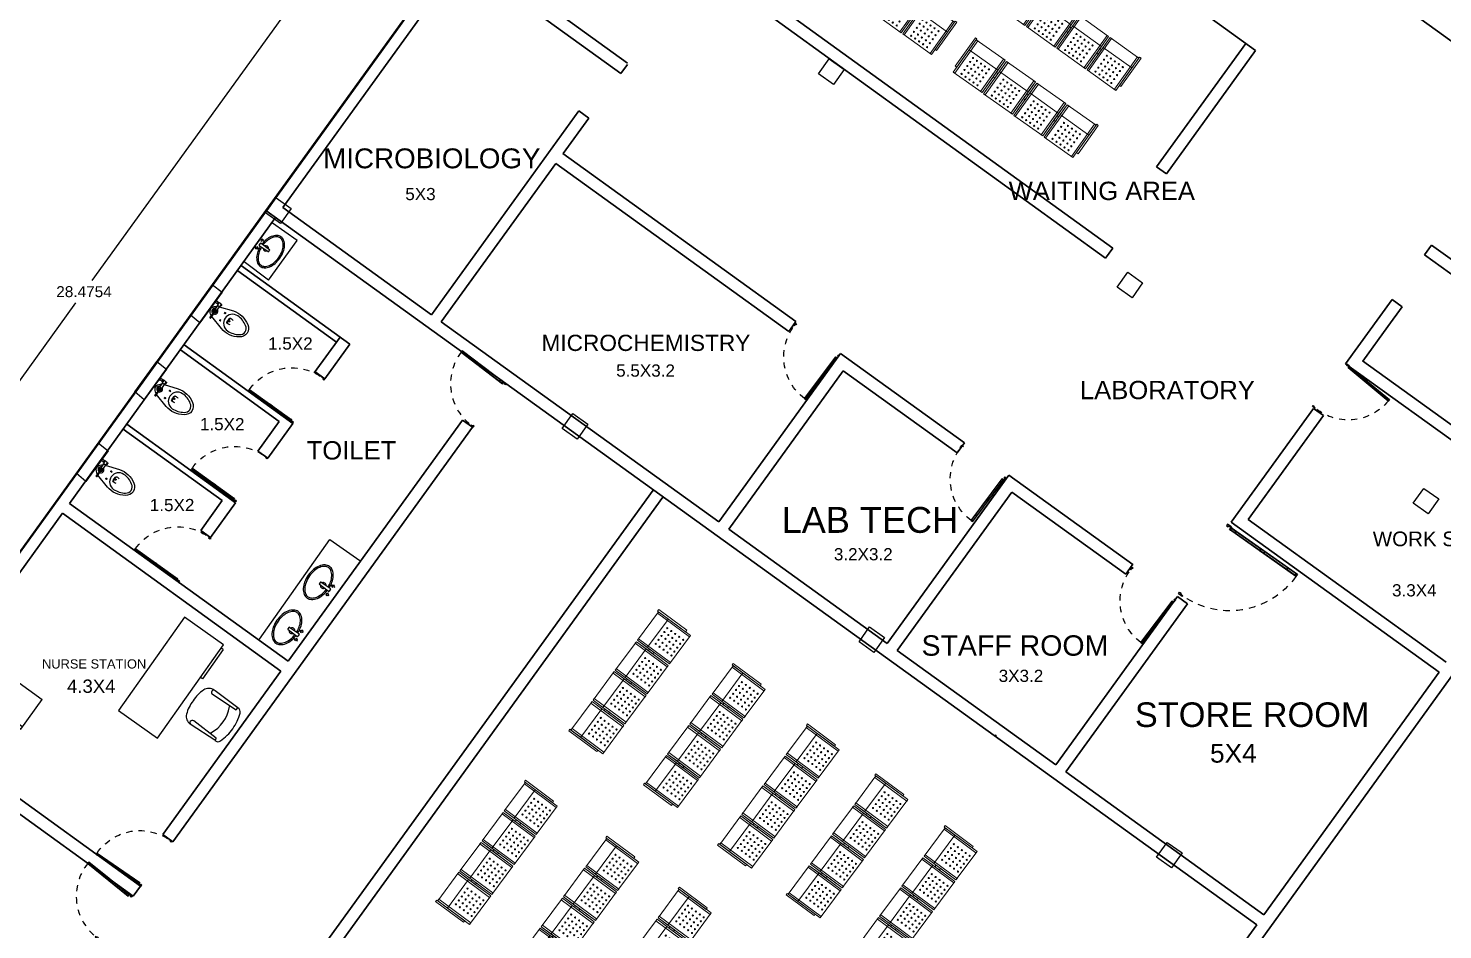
# Model space of a CAD drawing. Header units: metres. Extents: x 141303 to 146299, y 125960 to 127091.
# Drawn here: x 145962.18 to 145985.33, y 126166.83 to 126181.59 of the extents above; entities that cross this region are included whole.
import ezdxf

# ---------------------------------------------------------------- set-up
doc = ezdxf.new("R2010")
doc.units = ezdxf.units.M
doc.header["$MEASUREMENT"] = 0
doc.linetypes.add('C08_MUROS SERVICIOS$0$HIDDE100', pattern=[0.16, 0.1, -0.06])
for name, color, linetype in [('DIMENSION', 50, 'Continuous'), ('door', 12, 'Continuous'), ('FURNITURE', 6, 'Continuous'), ('WINDOW', 244, 'Continuous')]:
    doc.layers.add(name, color=color, linetype=linetype)
for name, color, linetype, lineweight in [('LETTERING', 50, 'Continuous', 30), ('new column', 4, 'Continuous', 25), ('NVMI_WALL', 7, 'Continuous', 30), ('PLINTH', 80, 'Continuous', 30)]:
    doc.layers.add(name, color=color, linetype=linetype, lineweight=lineweight)
doc.layers.get('0').off()
doc.styles.get("Standard").update_dxf_attribs({"font": 'arial.ttf'})
doc.dimstyles.get("Standard").update_dxf_attribs({"dimtxt": 0.18, "dimasz": 0.18, "dimexe": 0.18, "dimexo": 0.0625, "dimgap": 0.09, "dimtad": 0, "dimtih": 1, "dimtoh": 1, "dimdec": 4, "dimzin": 0, "dimdsep": 46, "dimtxsty": 'Standard', "dimcen": 0.09, "dimadec": 0, "dimazin": 0, "dimtfac": 1, "dimtdec": 4, "dimtofl": 0, "dimtmove": 0, "dimatfit": 3, "dimfxl": 1, "dimtolj": 1, "dimtzin": 0, "dimarcsym": 0})

# ---------------------------------------------------------------- blocks, each defined once
blk = doc.blocks.new('C08_MUROS SERVICIOS$0$DOOR 1.20')
at = {"linetype": 'C08_MUROS SERVICIOS$0$HIDDE100'}
blk.add_lwpolyline([(187.586, 86.339, -0.424767), (188.786, 87.579)], format="xyb", dxfattribs=at)
at = {"linetype": 'ByBlock'}
blk.add_lwpolyline([(188.826, 86.379), (188.826, 87.579), (188.786, 87.579), (188.786, 86.379), (188.826, 86.379)], dxfattribs=at)
for points in [[(188.826, 87.559), (188.786, 87.559), (188.786, 87.579), (188.826, 87.579)], [(188.821, 87.41), (188.791, 87.41), (188.791, 87.419), (188.821, 87.419)], [(188.796, 87.419), (188.816, 87.419), (188.816, 87.41), (188.796, 87.41)], [(188.791, 86.999), (188.821, 86.999), (188.821, 86.919), (188.791, 86.919)], [(188.826, 86.379), (188.786, 86.379), (188.786, 86.399), (188.826, 86.399)], [(188.821, 86.469), (188.791, 86.469), (188.791, 86.479), (188.821, 86.479)], [(188.796, 86.479), (188.816, 86.479), (188.816, 86.469), (188.796, 86.469)]]:
    blk.add_lwpolyline(points, close=True)
blk.add_lwpolyline([(188.821, 86.399), (188.821, 87.559), (188.791, 87.559), (188.791, 86.399)], close=True, dxfattribs=at)
for points in [[(187.576, 86.379), (187.576, 86.309), (187.606, 86.309), (187.606, 86.339), (187.586, 86.339), (187.586, 86.379), (187.576, 86.379)], [(188.836, 86.379), (188.836, 86.309), (188.806, 86.309), (188.806, 86.339), (188.826, 86.339), (188.826, 86.379), (188.836, 86.379)]]:
    blk.add_lwpolyline(points)
blk = doc.blocks.new('flux caroni')
for p, q in [((-0.07, -0.223), (-0.07, -0.253)), ((-0.037, -0.076), (-0.037, -0.096)), ((0.036, -0.086), (-0.036, -0.086)), ((0, -0.121), (0, -0.05)), ((0.101, -0.068), (0.024, -0.068)), ((0.101, -0.103), (0.024, -0.103)), ((0.07, -0.223), (0.07, -0.253)), ((0.123, -0.062), (0.123, -0.005)), ((0.131, -0.062), (0.131, -0.052)), ((0.146, -0.052), (0.146, -0.062)), ((0.154, -0.005), (0.154, -0.062)), ((-0.085, -0.238), (-0.055, -0.238)), ((0.055, -0.238), (0.085, -0.238))]:
    blk.add_line(p, q)
for points in [[(0.118, 0), (0.121, -0.005), (0.156, -0.005), (0.159, 0)], [(-0.04, -0.076), (-0.042, -0.079), (-0.042, -0.092), (-0.04, -0.096)], [(-0.028, -0.076), (-0.04, -0.076), (-0.04, -0.096), (-0.028, -0.096)]]:
    blk.add_lwpolyline(points)
for points in [[(0.1, -0.103), (0.171, -0.329, -0.220845), (0.12, -0.641, -0.267949), (0, -0.711, -0.267949), (-0.12, -0.641, -0.220845), (-0.171, -0.329), (-0.097, -0.094, -0.200507)], [(-0.042, -0.079), (-0.123, -0.075, 0.428639), (-0.129, -0.08), (-0.129, -0.085), (-0.129, -0.09, 0.42603), (-0.123, -0.095), (-0.042, -0.092)], [(-0.09, -0.077, -0.184776), (-0.017, -0.013, -0.178359), (0.017, -0.013, -0.164856), (0.085, -0.068)], [(0.106, -0.103), (0.115, -0.103, -0.39071), (0.121, -0.109, 0.39071), (0.122, -0.11), (0.153, -0.11, 0.368077), (0.154, -0.109, 0.077411), (0.154, -0.062)], [(0.106, -0.068), (0.115, -0.068, 0.331964), (0.122, -0.062)], [(0.122, -0.11), (0.122, -0.111, 0.414214), (0.123, -0.112), (0.152, -0.112, 0.414214), (0.153, -0.111), (0.153, -0.11)], [(0.152, -0.112), (0.152, -0.116, -0.414214), (0.151, -0.117), (0.124, -0.117, -0.414214), (0.123, -0.116), (0.123, -0.112)], [(0.148, -0.117), (0.148, -0.12, -0.414214), (0.147, -0.121), (0.137, -0.121), (0.127, -0.121, -0.414214), (0.126, -0.12), (0.126, -0.117)], [(-0.044, -0.411, -0.060428), (-0.049, -0.358, -0.405477), (-0.034, -0.344), (0, -0.344), (0.034, -0.344, -0.405477), (0.049, -0.358, -0.060428), (0.044, -0.411)], [(0.048, -0.381, 0.43678), (0.019, -0.349), (0, -0.349), (-0.019, -0.349, 0.43678), (-0.048, -0.381)], [(0.004, -0.361), (0.004, -0.364, 0.310791), (0.006, -0.366, -0.034503), (0.007, -0.367, -0.106031), (0.009, -0.369, -0.162613), (0.01, -0.371, -0.162613), (0.009, -0.373, -0.106031), (0.007, -0.375, -0.069899), (0.004, -0.376, -0.056135), (0, -0.376, -0.056135), (-0.004, -0.376, -0.069899), (-0.007, -0.375, -0.106031), (-0.009, -0.373, -0.162613), (-0.01, -0.371, -0.162613), (-0.009, -0.369, -0.106031), (-0.007, -0.367, -0.034503), (-0.006, -0.366, 0.310791), (-0.004, -0.364), (-0.004, -0.361)]]:
    blk.add_lwpolyline(points, format="xyb")
for points in [[(0.104, -0.106), (0.104, -0.106, -0.414214), (0.101, -0.103), (0.101, -0.068, -0.414214), (0.104, -0.065), (0.104, -0.065, -0.414214), (0.106, -0.068), (0.106, -0.103, -0.414214)], [(0, -0.673, 0.267949), (0.087, -0.622, 0.149412), (0.146, -0.431, 0.414214), (0, -0.285, 0.414214), (-0.146, -0.431, 0.149412), (-0.087, -0.622, 0.267949)]]:
    blk.add_lwpolyline(points, format="xyb", close=True)
blk.add_lwpolyline([(0.155, -0.062), (0.122, -0.062), (0.121, -0.061), (0.121, -0.053), (0.122, -0.052), (0.155, -0.052), (0.156, -0.053), (0.156, -0.061)], close=True)
for centre, radius in [((0, -0.086), 0.0297), ((0, -0.086), 0.0204), ((-0.07, -0.238), 0.008), ((0.07, -0.238), 0.008)]:
    blk.add_circle(centre, radius)
for start, end in [(21.9459, 172.1193), (187.7161, 338.3331)]:
    blk.add_arc((0, -0.086), 0.0474, start, end)
blk = doc.blocks.new('LAVAMANOS A-03')
at = {"layer": 'FURNITURE'}
for p, q in [((-0.092, -0.109), (-0.116, -0.109)), ((-0.085, -0.102), (-0.085, -0.078)), ((-0.085, -0.14), (-0.085, -0.116)), ((-0.054, -0.109), (-0.078, -0.109)), ((-0.023, -0.306), (-0.03, -0.127)), ((-0.018, -0.115), (0.018, -0.115)), ((0.03, -0.127), (0.023, -0.306)), ((0.052, -0.109), (0.076, -0.109)), ((0.083, -0.102), (0.083, -0.078)), ((0.083, -0.14), (0.083, -0.116)), ((0.09, -0.109), (0.114, -0.109)), ((-0.011, -0.318), (0.011, -0.318))]:
    blk.add_line(p, q, dxfattribs=at)
for centre in [(-0.085, -0.109), (0.083, -0.109)]:
    blk.add_circle(centre, 0.0192, dxfattribs=at)
for centre, radius, start, end in [((-0.095, -0.404), 0.237, 122.2055, 146.6703), ((-0.095, -0.404), 0.213, 122.2055, 146.6703), ((-0.036, -0.498), 0.348, 104.6225, 122.2055), ((-0.036, -0.498), 0.324, 104.6225, 122.2055), ((0.003, -0.647), 0.502, 93.6665, 104.6225), ((0.003, -0.647), 0.478, 93.7445, 104.6225), ((0, -0.246), 0.048, 124.3259, 240.8236), ((-0.018, -0.127), 0.012, 90, 180), ((0.018, -0.127), 0.012, 360, 90), ((0, -0.246), 0.048, 300.0921, 55.6741), ((0.003, -0.647), 0.478, 75.3775, 86.9266), ((0.003, -0.647), 0.502, 75.3775, 86.9724), ((0.042, -0.498), 0.324, 57.7945, 75.3775), ((0.042, -0.498), 0.348, 57.7945, 75.3775), ((0.101, -0.404), 0.213, 33.3297, 57.7945), ((0.101, -0.404), 0.237, 33.3297, 57.7945), ((-0.185, -0.345), 0.129, 146.6703, 180), ((-0.185, -0.345), 0.129, 180, 213.3297), ((-0.095, -0.286), 0.237, 213.3297, 237.7945), ((-0.185, -0.345), 0.105, 146.6703, 180), ((-0.185, -0.345), 0.105, 180, 213.3297), ((-0.095, -0.286), 0.213, 213.3297, 237.7945), ((-0.011, -0.306), 0.012, 180, 270), ((0.011, -0.306), 0.012, 270, 0), ((0.101, -0.286), 0.213, 302.2055, 326.6703), ((0.101, -0.286), 0.237, 302.2055, 326.6703), ((0.191, -0.345), 0.105, 360, 33.3297), ((0.191, -0.345), 0.105, 326.6703, 0), ((0.191, -0.345), 0.129, 0, 33.3297), ((0.191, -0.345), 0.129, 326.6703, 360), ((-0.036, -0.192), 0.348, 237.7945, 255.3775), ((-0.036, -0.192), 0.324, 237.7945, 255.3775), ((0.003, -0.043), 0.502, 255.3775, 270), ((0.003, -0.043), 0.478, 255.3775, 270), ((0.003, -0.043), 0.478, 270, 284.6225), ((0.003, -0.043), 0.502, 270, 284.6225), ((0.042, -0.192), 0.324, 284.6225, 302.2055), ((0.042, -0.192), 0.348, 284.6225, 302.2055)]:
    blk.add_arc(centre, radius, start, end, dxfattribs=at)
blk = doc.blocks.new('C05 _MOB-EQUIP URGENCIAS Y TOCOCIRUGÍA$0$006_URGENCIAS & TOCOCIRUGÍA$0$sala espera urgencias')
at = {"lineweight": 0}
for p, q in [((261.572, -7.31), (260.992, -7.31)), ((262.182, -7.31), (261.602, -7.31)), ((262.792, -7.31), (262.212, -7.31)), ((263.402, -7.31), (262.822, -7.31))]:
    blk.add_line(p, q, dxfattribs=at)
for points in [[(260.992, -6.86), (261.572, -6.86), (261.572, -7.31), (260.992, -7.31)], [(261.022, -6.86), (260.992, -6.86), (260.992, -7.51), (261.022, -7.51)], [(261.542, -6.86), (261.572, -6.86), (261.572, -7.51), (261.542, -7.51)], [(261.602, -6.86), (262.182, -6.86), (262.182, -7.31), (261.602, -7.31)], [(261.632, -6.86), (261.602, -6.86), (261.602, -7.51), (261.632, -7.51)], [(262.152, -6.86), (262.182, -6.86), (262.182, -7.51), (262.152, -7.51)], [(262.212, -6.86), (262.792, -6.86), (262.792, -7.31), (262.212, -7.31)], [(262.242, -6.86), (262.212, -6.86), (262.212, -7.51), (262.242, -7.51)], [(262.762, -6.86), (262.792, -6.86), (262.792, -7.51), (262.762, -7.51)], [(262.822, -6.86), (263.402, -6.86), (263.402, -7.31), (262.822, -7.31)], [(262.852, -6.86), (262.822, -6.86), (262.822, -7.51), (262.852, -7.51)], [(263.372, -6.86), (263.402, -6.86), (263.402, -7.51), (263.372, -7.51)], [(260.992, -6.96), (260.962, -6.96), (260.962, -7.53), (260.992, -7.53)], [(261.572, -7.175), (261.602, -7.175), (261.602, -7.265), (261.572, -7.265)], [(262.182, -7.175), (262.212, -7.175), (262.212, -7.265), (262.182, -7.265)], [(262.792, -7.175), (262.822, -7.175), (262.822, -7.265), (262.792, -7.265)], [(263.402, -6.96), (263.432, -6.96), (263.432, -7.53), (263.402, -7.53)], [(260.992, -7.31), (261.572, -7.31), (261.572, -7.51), (260.992, -7.51)], [(261.602, -7.31), (262.182, -7.31), (262.182, -7.51), (261.602, -7.51)], [(262.212, -7.31), (262.792, -7.31), (262.792, -7.51), (262.212, -7.51)], [(262.822, -7.31), (263.402, -7.31), (263.402, -7.51), (262.822, -7.51)]]:
    blk.add_lwpolyline(points, close=True, dxfattribs=at)
for centre in [(261.122, -6.915), (261.202, -6.915), (261.282, -6.915), (261.362, -6.915), (261.442, -6.915), (261.732, -6.915), (261.812, -6.915), (261.892, -6.915), (261.972, -6.915), (262.052, -6.915), (262.342, -6.915), (262.422, -6.915), (262.502, -6.915), (262.582, -6.915), (262.662, -6.915), (262.952, -6.915), (263.032, -6.915), (263.112, -6.915), (263.192, -6.915), (263.272, -6.915), (261.122, -6.995), (261.122, -7.075), (261.122, -7.156), (261.202, -6.995), (261.202, -7.075), (261.202, -7.156), (261.282, -6.995), (261.282, -7.075), (261.282, -7.156), (261.362, -6.995), (261.362, -7.075), (261.362, -7.156), (261.442, -6.995), (261.442, -7.075), (261.442, -7.156), (261.732, -6.995), (261.732, -7.075), (261.732, -7.156), (261.812, -6.995), (261.812, -7.075), (261.812, -7.156), (261.892, -6.995), (261.892, -7.075), (261.892, -7.156), (261.972, -6.995), (261.972, -7.075), (261.972, -7.156), (262.052, -6.995), (262.052, -7.075), (262.052, -7.156), (262.342, -6.995), (262.342, -7.075), (262.342, -7.156), (262.422, -6.995), (262.422, -7.075), (262.422, -7.156), (262.502, -6.995), (262.502, -7.075), (262.502, -7.156), (262.582, -6.995), (262.582, -7.075), (262.582, -7.156), (262.662, -6.995), (262.662, -7.075), (262.662, -7.156), (262.952, -6.995), (262.952, -7.075), (262.952, -7.156), (263.032, -6.995), (263.032, -7.075), (263.032, -7.156), (263.112, -6.995), (263.112, -7.075), (263.112, -7.156), (263.192, -6.995), (263.192, -7.075), (263.192, -7.156), (263.272, -6.995), (263.272, -7.075), (263.272, -7.156), (261.122, -7.236), (261.202, -7.236), (261.282, -7.236), (261.362, -7.236), (261.442, -7.236), (261.732, -7.236), (261.812, -7.236), (261.892, -7.236), (261.972, -7.236), (262.052, -7.236), (262.342, -7.236), (262.422, -7.236), (262.502, -7.236), (262.582, -7.236), (262.662, -7.236), (262.952, -7.236), (263.032, -7.236), (263.112, -7.236), (263.192, -7.236), (263.272, -7.236)]:
    blk.add_circle(centre, 0.01, dxfattribs=at)
blk = doc.blocks.new('*D324')
at = {"layer": 'Defpoints', "color": 0, "transparency": 16777216}
for p in [(145972.754, 126187.857), (145954.759, 126165.727), (145956.093, 126164.765)]:
    blk.add_point(p, dxfattribs=at)
at = {"layer": 'DIMENSION', "color": 0, "lineweight": -2, "transparency": 16777216}
for p, q in [((145972.704, 126187.893), (145971.274, 126188.925)), ((145971.315, 126188.673), (145963.221, 126177.455)), ((145954.864, 126165.873), (145962.958, 126177.091)), ((145956.042, 126164.801), (145954.613, 126165.833))]:
    blk.add_line(p, q, dxfattribs=at)
at = {"layer": 'DIMENSION', "color": 0, "transparency": 16777216}
for points in [[(145971.291, 126188.691), (145971.339, 126188.656), (145971.42, 126188.819)], [(145954.84, 126165.891), (145954.888, 126165.856), (145954.759, 126165.727)]]:
    blk.add_solid(points, dxfattribs=at)
at = {"layer": 'DIMENSION', "color": 0, "transparency": 16777216, "insert": (145963.09, 126177.273), "char_height": 0.18, "attachment_point": 5}
blk.add_mtext('\\A1;28.4754', dxfattribs=at)
blk = doc.blocks.new('C03_MOB-EQUIP HOSP MI-CG$0$DESK 1.50 X 1.50')
for points in [[(252.496, -575.355), (253.996, -575.355)], [(252.496, -575.355), (252.496, -575.955)], [(253.996, -575.355), (253.996, -576.855)], [(252.496, -575.905), (253.446, -575.905)], [(252.496, -575.955), (253.396, -575.955)], [(253.396, -575.955), (253.446, -575.905)], [(253.396, -575.955), (253.396, -576.855)], [(253.446, -575.905), (253.446, -576.855)], [(253.396, -576.855), (253.996, -576.855)]]:
    blk.add_lwpolyline(points)
blk = doc.blocks.new('MB11')
for p, q in [((0, 0.575), (-1.381, 0.575)), ((-1.381, 0.575), (-1.381, 0)), ((0, 0), (0, 0.575)), ((-1.381, 0), (0, 0)), ((-0.483, -0.029), (-0.483, 0)), ((-0.05, -0.029), (-0.05, 0)), ((-0.05, -0.029), (-0.483, -0.029)), ((-1.002, -0.581), (-1.014, -0.238)), ((-0.971, -0.581), (-0.959, -0.238)), ((-0.555, -0.581), (-0.567, -0.238)), ((-0.524, -0.581), (-0.512, -0.238)), ((-0.972, -0.58), (-1.002, -0.581)), ((-0.554, -0.58), (-0.524, -0.581))]:
    blk.add_line(p, q)
for centre, radius, start, end in [((-0.901, -0.226), 0.113, 111.4244, 179.6474), ((-0.789, -0.511), 0.42, 86.4054, 111.4244), ((-0.737, -0.511), 0.42, 68.5756, 93.5946), ((-0.625, -0.226), 0.113, 0.3526, 68.5756), ((-0.984, -0.237), 0.03, 94.5088, 182.0359), ((-0.989, -0.237), 0.03, 357.9641, 85.4912), ((-0.537, -0.237), 0.03, 94.5088, 182.0359), ((-0.542, -0.237), 0.03, 357.9641, 85.4912), ((-0.762, -0.102), 0.433, 243.5378, 296.4622), ((-0.95, -0.591), 0.0532, 169.2058, 250.2967), ((-0.76, -0.062), 0.615, 250.2967, 269.7477), ((-0.766, -0.062), 0.615, 270.2523, 289.7033), ((-0.576, -0.591), 0.0532, 289.7033, 10.7942)]:
    blk.add_arc(centre, radius, start, end)

msp = doc.modelspace()

# ---------------------------------------------------------------- linework, layer by layer
at = {"layer": 'FURNITURE'}
for p, q in [((145966.58023, 126178.11381), (145966.17425, 126178.39673)), ((145966.11269, 126177.46466), (145966.58023, 126178.11381)), ((145966.11269, 126177.46466), (145965.71332, 126177.76266))]:
    msp.add_line(p, q, dxfattribs=at)
at = {"layer": 'FURNITURE', "extrusion": (-9.91637e-24, -2.2873e-23, -1)}
for p, q in [((145965.96307, 126171.5856), (145967.11631, 126173.21963)), ((145967.11631, 126173.21963), (145967.60652, 126172.87366))]:
    msp.add_line(p, q, dxfattribs=at)
at = {"layer": 'new column'}
for p, q in [((145975.11751, 126180.84137), (145975.29145, 126181.0858)), ((145975.29145, 126181.0858), (145975.53588, 126180.91186)), ((145975.36194, 126180.66744), (145975.11751, 126180.84137)), ((145975.53588, 126180.91186), (145975.36194, 126180.66744)), ((145966.06175, 126178.56547), (145966.23569, 126178.8099)), ((145966.23569, 126178.8099), (145966.48012, 126178.63596)), ((145966.30618, 126178.39153), (145966.06175, 126178.56547)), ((145966.48012, 126178.63596), (145966.30618, 126178.39153)), ((145980.0038, 126177.34721), (145980.17774, 126177.59164)), ((145980.17774, 126177.59164), (145980.42217, 126177.4177)), ((145980.24823, 126177.17327), (145980.0038, 126177.34721)), ((145980.42217, 126177.4177), (145980.24823, 126177.17327)), ((145970.91979, 126175.03433), (145971.09373, 126175.27876)), ((145971.09373, 126175.27876), (145971.33816, 126175.10482)), ((145971.16422, 126174.86039), (145970.91979, 126175.03433)), ((145971.33816, 126175.10482), (145971.16422, 126174.86039)), ((145984.85169, 126173.81029), (145985.02563, 126174.05471)), ((145985.02563, 126174.05471), (145985.27006, 126173.88077)), ((145985.27006, 126173.88077), (145985.09612, 126173.63635)), ((145985.09612, 126173.63635), (145984.85169, 126173.81029)), ((145975.77811, 126171.54309), (145975.95205, 126171.78751)), ((145975.95205, 126171.78751), (145976.19647, 126171.61357)), ((145976.02253, 126171.36915), (145975.77811, 126171.54309)), ((145976.19647, 126171.61357), (145976.02253, 126171.36915)), ((145980.65123, 126168.01512), (145980.82517, 126168.25955)), ((145980.82517, 126168.25955), (145981.0696, 126168.08561)), ((145981.0696, 126168.08561), (145980.89566, 126167.84118)), ((145980.89566, 126167.84118), (145980.65123, 126168.01512))]:
    msp.add_line(p, q, dxfattribs=at)
at = {"layer": 'NVMI_WALL'}
for p, q in [((145966.0648, 126178.60461), (145972.75433, 126187.85674)), ((145975.62677, 126186.0267), (145982.2718, 126181.22217)), ((145971.98559, 126181.01655), (145969.4047, 126182.8826)), ((145983.28157, 126182.96009), (145986.36097, 126180.7336)), ((145966.34423, 126178.64974), (145969.28751, 126182.72053)), ((145971.8807, 126180.84559), (145969.28751, 126182.72053)), ((145979.93194, 126177.98595), (145974.08814, 126182.21116)), ((145979.81475, 126177.82387), (145973.9712, 126182.04891)), ((145980.64874, 126179.31869), (145982.10973, 126181.33935)), ((145980.81081, 126179.2015), (145982.2718, 126181.22217)), ((145971.8807, 126180.84559), (145971.98666, 126180.99214)), ((145968.77794, 126176.89558), (145971.1913, 126180.23344)), ((145970.93231, 126179.5339), (145971.35337, 126180.11626)), ((145971.35337, 126180.11626), (145971.1913, 126180.23344)), ((145970.93207, 126179.53408), (145974.74513, 126176.78572)), ((145968.94019, 126176.77864), (145970.81513, 126179.37183)), ((145970.81513, 126179.37183), (145974.62794, 126176.62364)), ((145980.81081, 126179.2015), (145980.64874, 126179.31869)), ((145956.08854, 126164.76362), (145966.0648, 126178.60461)), ((145962.85442, 126173.80851), (145966.22705, 126178.48767)), ((145966.0648, 126178.60461), (145982.28953, 126166.91021)), ((145966.34423, 126178.64974), (145968.77794, 126176.89558)), ((145985.03449, 126177.87493), (145985.15167, 126178.03701)), ((145985.15167, 126178.03701), (145988.72111, 126175.46424)), ((145979.81475, 126177.82387), (145979.93194, 126177.98595)), ((145985.03449, 126177.87493), (145988.4334, 126175.42508)), ((145967.22335, 126176.44948), (145965.60824, 126177.61725)), ((145967.44389, 126176.41342), (145965.66683, 126177.69829)), ((145983.74547, 126176.09212), (145984.50716, 126177.1456)), ((145984.50716, 126177.1456), (145984.66941, 126177.02866)), ((145984.43504, 126176.70451), (145984.66941, 126177.02866)), ((145968.94019, 126176.77864), (145973.48311, 126173.50421)), ((145974.62794, 126176.62364), (145974.7459, 126176.7868)), ((145984.0249, 126176.13725), (145984.43504, 126176.70451)), ((145966.50834, 126175.11545), (145964.72936, 126176.40169)), ((145966.85945, 126175.94461), (145967.28182, 126176.53061)), ((145967.03459, 126175.84556), (145967.44389, 126176.41342)), ((145966.28779, 126175.15151), (145964.67077, 126176.32066)), ((145973.48311, 126173.50421), (145975.47524, 126176.25947)), ((145975.47524, 126176.25947), (145977.50333, 126174.79767)), ((145967.03567, 126175.84478), (145966.87251, 126175.96274)), ((145969.6202, 126176.01238), (145969.63679, 126176.03539)), ((145973.64536, 126173.38726), (145975.5203, 126175.98045)), ((145975.5203, 126175.98045), (145977.38615, 126174.6356)), ((145983.74547, 126176.09212), (145987.14702, 126173.64036)), ((145984.02106, 126176.14002), (145987.26396, 126173.80261)), ((145976.955, 126159.19081), (145988.72111, 126175.46424)), ((145981.87052, 126173.49893), (145983.21814, 126175.36278)), ((145982.14996, 126173.54406), (145983.38039, 126175.24584)), ((145983.21814, 126175.36278), (145983.38039, 126175.24584)), ((145965.35224, 126173.85353), (145963.7333, 126175.02407)), ((145965.57279, 126173.81747), (145963.79189, 126175.1051)), ((145964.54195, 126168.26937), (145969.44888, 126175.05603)), ((145965.93696, 126174.66476), (145966.28779, 126175.15151)), ((145966.09904, 126174.54758), (145966.50834, 126175.11545)), ((145966.43059, 126171.22285), (145969.28772, 126175.1722)), ((145969.28772, 126175.1722), (145969.44996, 126175.05525)), ((145977.38615, 126174.6356), (145977.50411, 126174.79875)), ((145966.10012, 126174.5468), (145965.93696, 126174.66476)), ((145976.24132, 126171.51616), (145978.23344, 126174.27142)), ((145978.23344, 126174.27142), (145980.26153, 126172.80962)), ((145965.00141, 126173.36678), (145965.35224, 126173.85353)), ((145966.92387, 126166.44357), (145972.40602, 126174.02581)), ((145967.20313, 126166.48846), (145972.5681, 126173.90863)), ((145976.40357, 126171.39922), (145978.27851, 126173.9924)), ((145978.27851, 126173.9924), (145980.14435, 126172.64755)), ((145960.28165, 126170.23907), (145962.73748, 126173.64626)), ((145966.31341, 126171.06077), (145962.73748, 126173.64626)), ((145966.43059, 126171.22285), (145962.85442, 126173.80851)), ((145965.16349, 126173.2496), (145965.57279, 126173.81747)), ((145973.64536, 126173.38726), (145976.24132, 126171.51616)), ((145981.87052, 126173.49893), (145985.27592, 126171.0444)), ((145982.14996, 126173.54406), (145985.39286, 126171.20665)), ((145965.16349, 126173.2496), (145965.00141, 126173.36678)), ((145980.14435, 126172.64755), (145980.26231, 126172.8107)), ((145978.99952, 126169.52811), (145980.99165, 126172.28337)), ((145980.99165, 126172.28337), (145981.15389, 126172.16643)), ((145979.16177, 126169.41117), (145981.15389, 126172.16643)), ((145976.40357, 126171.39922), (145978.99952, 126169.52811)), ((145964.37988, 126168.38655), (145966.31341, 126171.06077)), ((145982.40696, 126167.07212), (145985.27592, 126171.0444)), ((145964.01463, 126167.54003), (145960.28165, 126170.23907)), ((145963.89744, 126167.37796), (145960.16471, 126170.07682)), ((145978.00745, 126169.99664), (145978.02405, 126170.01959)), ((145979.16177, 126169.41117), (145982.40696, 126167.07212)), ((145964.54195, 126168.26937), (145964.37988, 126168.38655)), ((145980.9279, 126167.89164), (145980.94138, 126167.91029)), ((145981.07268, 126167.78729), (145981.07398, 126167.78909)), ((145963.89744, 126167.37796), (145964.01463, 126167.54003)), ((145976.79293, 126159.30799), (145982.28953, 126166.91021))]:
    msp.add_line(p, q, dxfattribs=at)
at = {"layer": 'PLINTH'}
msp.add_line((145972.75433, 126187.85674), (145956.05617, 126164.71408), dxfattribs=at)
at = {"layer": 'WINDOW'}
for p, q in [((145964.83139, 126176.89206), (145965.19141, 126177.38764)), ((145965.19141, 126177.38764), (145965.35023, 126177.26714)), ((145965.35023, 126177.26714), (145964.9848, 126176.76463)), ((145964.98485, 126176.76465), (145964.83139, 126176.89206)), ((145963.92267, 126175.63308), (145964.28268, 126176.12866)), ((145964.44151, 126176.00816), (145964.07608, 126175.50565)), ((145964.28268, 126176.12866), (145964.44151, 126176.00816)), ((145964.07613, 126175.50567), (145963.92267, 126175.63308)), ((145962.96569, 126174.29605), (145963.3257, 126174.79163)), ((145963.3257, 126174.79163), (145963.48453, 126174.67113)), ((145963.48453, 126174.67113), (145963.1191, 126174.16862)), ((145963.11915, 126174.16864), (145962.96569, 126174.29605))]:
    msp.add_line(p, q, dxfattribs=at)

# ---------------------------------------------------------------- block references
at = {"layer": 'door'}
for p, xscale, yscale, zscale, rotation in [((145904.99547, 126305.43516), -0.708845888754623, 0.7088458887546228, 0.7088458887546228, 143.1670398198667), ((146094.35766, 126248.02509), -0.7088458887546228, 0.7088458887546228, 0.7088458887546228, 54.25720381710381), ((145937.73837, 126032.17212), 0.7088458887546228, 0.7088458887546228, 0.7088458887546228, 52.77315303775414), ((145851.37739, 126111.80262), -0.7088458887546228, 0.7088458887546228, 0.7088458887546228, 230.4614996150227), ((146093.42209, 126246.73729), -0.7088458887546228, 0.7088458887546228, 0.7088458887546228, 54.25720381710381), ((145907.72167, 126303.4395), -0.708845888754623, 0.7088458887546228, 0.7088458887546228, 143.1670398198667), ((146092.49213, 126245.42115), -0.7088458887546228, 0.7088458887546228, 0.7088458887546228, 54.25720381710381), ((145783.13437, 126057.79022), -1.107291539868543, 1.107291539868543, 1.107291539868543, 234.7730875083934), ((145910.50276, 126301.44051), -0.708845888754623, 0.7088458887546228, 0.7088458887546228, 143.1670398198667), ((146090.37423, 126243.01574), -0.7088458887546228, 0.7088458887546228, 0.7088458887546228, 55.41446955796215), ((145927.14298, 126024.85956), 0.7088458887546228, 0.7088458887546228, 0.7088458887546228, 50.98393740024878)]:
    msp.add_blockref('C08_MUROS SERVICIOS$0$DOOR 1.20', p, dxfattribs=dict(at, xscale=xscale, yscale=yscale, zscale=zscale, rotation=rotation))
at = {"layer": 'FURNITURE', "linetype": 'ByBlock', "lineweight": 0}
for name, p, rotation in [('C05 _MOB-EQUIP URGENCIAS Y TOCOCIRUGÍA$0$006_URGENCIAS & TOCOCIRUGÍA$0$sala espera urgencias', (146185.39474, 126023.9275), 144.476254505971), ('C05 _MOB-EQUIP URGENCIAS Y TOCOCIRUGÍA$0$006_URGENCIAS & TOCOCIRUGÍA$0$sala espera urgencias', (146188.41256, 126023.33951), 144.476254505971), ('C05 _MOB-EQUIP URGENCIAS Y TOCOCIRUGÍA$0$006_URGENCIAS & TOCOCIRUGÍA$0$sala espera urgencias', (146187.7104, 126022.23886), 144.476254505971), ('C05 _MOB-EQUIP URGENCIAS Y TOCOCIRUGÍA$0$006_URGENCIAS & TOCOCIRUGÍA$0$sala espera urgencias', (146134.01667, 126377.17966, 621.87005), 233.4334776708387), ('C03_MOB-EQUIP HOSP MI-CG$0$DESK 1.50 X 1.50', (145345.94335, 126301.92686), 54.20925460324817), ('C05 _MOB-EQUIP URGENCIAS Y TOCOCIRUGÍA$0$006_URGENCIAS & TOCOCIRUGÍA$0$sala espera urgencias', (146135.23696, 126376.2967, 621.87005), 233.4334776708387), ('C05 _MOB-EQUIP URGENCIAS Y TOCOCIRUGÍA$0$006_URGENCIAS & TOCOCIRUGÍA$0$sala espera urgencias', (146136.45248, 126375.30755, 310.93503), 233.4334776708387), ('C05 _MOB-EQUIP URGENCIAS Y TOCOCIRUGÍA$0$006_URGENCIAS & TOCOCIRUGÍA$0$sala espera urgencias', (146131.83632, 126374.38488, 310.93503), 233.4334776708387), ('C05 _MOB-EQUIP URGENCIAS Y TOCOCIRUGÍA$0$006_URGENCIAS & TOCOCIRUGÍA$0$sala espera urgencias', (146137.57377, 126374.49245, 310.93503), 233.4334776708387), ('C05 _MOB-EQUIP URGENCIAS Y TOCOCIRUGÍA$0$006_URGENCIAS & TOCOCIRUGÍA$0$sala espera urgencias', (146138.70795, 126373.64247, 310.93503), 233.4334776708387), ('C05 _MOB-EQUIP URGENCIAS Y TOCOCIRUGÍA$0$006_URGENCIAS & TOCOCIRUGÍA$0$sala espera urgencias', (146133.16847, 126373.4698, 310.93503), 233.4334776708387), ('C05 _MOB-EQUIP URGENCIAS Y TOCOCIRUGÍA$0$006_URGENCIAS & TOCOCIRUGÍA$0$sala espera urgencias', (146134.3542, 126372.63616, 310.93503), 233.4334776708387)]:
    msp.add_blockref(name, p, dxfattribs=dict(at, rotation=rotation))
at = {"layer": 'FURNITURE', "lineweight": 0, "extrusion": (-2.1378e-23, -1.28263e-23, -1), "xscale": -0.9327357440957136, "yscale": 0.9327357440957132, "zscale": 0.932735744095713, "rotation": 304.979692910309}
msp.add_blockref('LAVAMANOS A-03', (-145965.87977, 126178.11252), dxfattribs=at)
at = {"layer": 'FURNITURE', "extrusion": (-9.52109e-24, -2.30407e-23, -1), "xscale": -1.021510850963692, "yscale": 1.021510850963692, "zscale": 1.021510850963692, "rotation": 304.2264157423985}
for p in [(-145965.15944, 126177.00239), (-145964.2556, 126175.72876), (-145963.29466, 126174.40809)]:
    msp.add_blockref('flux caroni', p, dxfattribs=at)
at = {"layer": 'FURNITURE', "lineweight": 0, "extrusion": (-9.91556e-24, -2.28732e-23, -1), "xscale": -1, "rotation": 125.2132272120426}
for p in [(-145967.20915, 126172.32179), (-145966.69546, 126171.58278)]:
    msp.add_blockref('LAVAMANOS A-03', p, dxfattribs=at)
at = {"layer": 'FURNITURE', "xscale": 1.35676490791757, "yscale": 1.35676490791757, "zscale": 1.35676490791757, "rotation": 54.68727106667426}
msp.add_blockref('MB11', (145965.37449, 126171.49464), dxfattribs=at)

# ---------------------------------------------------------------- texts
at = {"layer": 'LETTERING', "attachment_point": 1}
for s, width, gutter_width, insert, char_height in [('MICROBIOLOGY', 6.7532386, 1.62508, (145967.00652, 126179.61904), 0.3250159), ('5X3', 1.1361441, 1, (145968.34998, 126178.9725), 0.2), ('WAITING AREA', 6.4418819, 1.5, (145978.22851, 126179.07407), 0.3), ('1.5X2', 0.5173324, 1, (145966.10371, 126176.52541), 0.2), ('MICROCHEMISTRY', 3.1446631, 1.32709, (145970.57996, 126176.56879), 0.2654188), ('5.5X3.2', 1.8695986, 1, (145971.80199, 126176.08261), 0.2), ('LABORATORY', 5.1920487, 1.5, (145979.39489, 126175.81442), 0.3), ('1.5X2', 0.5173324, 1, (145964.98743, 126175.20552), 0.2), ('TOILET', 13.7463446, 1.5, (145966.7353, 126174.82693), 0.3), ('1.5X2', 0.5173324, 1, (145964.1675, 126173.88148), 0.2), ('LAB TECH', 2.9424553, 2.11528, (145974.51194, 126173.7492), 0.423057), ('WORK SPACE', 2.1713715, 1.20228, (145984.18956, 126173.34763), 0.240456), ('3.2X3.2', 1.2920494, 1, (145975.36661, 126173.07592), 0.2), ('3.3X4', 0.6930147, 1, (145984.50456, 126172.48565), 0.2), ('STAFF ROOM', 4.4320503, 1.66961, (145976.80188, 126171.64861), 0.333921), ('NURSE STATION', 13.9577563, 0.75278, (145962.4029, 126171.25591), 0.1505566), ('3X3.2', 1.2723675, 1, (145978.06453, 126171.08547), 0.2), ('4.3X4', 1.0608924, 1.0874, (145962.81193, 126170.92451), 0.217481), ('STORE ROOM', 8.4372083, 2.01264, (145980.29409, 126170.5507, -150.05968), 0.402527), ('5X4', 3.5408287, 1.53539, (145981.52535, 126169.87146), 0.307078)]:
    msp.add_mtext_dynamic_manual_height_columns(s, width=width, gutter_width=gutter_width, heights=[0], dxfattribs=dict(at, insert=insert, char_height=char_height))

# ---------------------------------------------------------------- dimensions: what is measured, and where the dimension line sits
at = {"layer": 'DIMENSION'}
dim = msp.add_aligned_dim(p1=(145972.75433, 126187.85674), p2=(145956.09279, 126164.76472), distance=-1.64506, dimstyle='Standard', dxfattribs=at)
dim.commit()
dim.dimension.update_dxf_attribs({"geometry": '*D324', "text_midpoint": (145963.0895, 126177.27329)})

doc.saveas('drawing.dxf')
